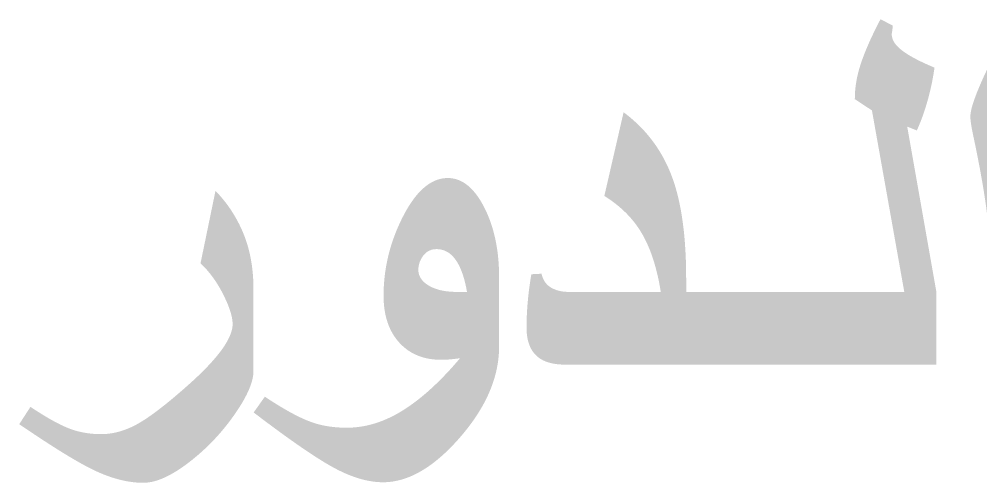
# Model space of a CAD drawing. Header units: metres. Extents: x -24.2 to 51.5, y -28.6 to 30.1.
# Drawn here: x -5.97 to -0.55, y -26.03 to -23.41 of the extents above; entities that cross this region are included whole.
import ezdxf

# ---------------------------------------------------------------- set-up
doc = ezdxf.new("R2010")
doc.units = ezdxf.units.M
doc.layers.add('GF-TEXT-PDF', color=200, linetype='Continuous')

msp = doc.modelspace()

# ---------------------------------------------------------------- hatches: boundary and pattern name
at = {"layer": 'GF-TEXT-PDF', "true_color": 0xb82e00}
for points in [[(-0.7965, -25.3597), (-1.6263, -25.3597), (-1.6263, -24.9494), (-0.9776, -24.9494), (-1.1601, -23.9253), (-1.2567, -23.8617), (-1.2566, -23.8523), (-1.2564, -23.843), (-1.256, -23.8336), (-1.2555, -23.8243), (-1.2548, -23.8149), (-1.254, -23.8055), (-1.253, -23.7961), (-1.2519, -23.7867), (-1.2506, -23.7773), (-1.2491, -23.7679), (-1.2476, -23.7584), (-1.2458, -23.749), (-1.244, -23.7396), (-1.2419, -23.7301), (-1.2397, -23.7207), (-1.2374, -23.7112), (-1.2349, -23.7017), (-1.2323, -23.6923), (-1.2295, -23.6828), (-1.2265, -23.6732), (-1.2234, -23.6634), (-1.2201, -23.6535), (-1.2166, -23.6435), (-1.213, -23.6333), (-1.2092, -23.6229), (-1.2052, -23.6124), (-1.201, -23.6017), (-1.1967, -23.5909), (-1.1922, -23.58), (-1.1876, -23.5688), (-1.1827, -23.5576), (-1.1778, -23.5462), (-1.1726, -23.5346), (-1.1673, -23.5229), (-1.1618, -23.511), (-1.1561, -23.499), (-1.1503, -23.4868), (-1.1443, -23.4745), (-1.1382, -23.462), (-1.1318, -23.4494), (-1.1253, -23.4366), (-1.1187, -23.4237), (-1.1118, -23.4106), (-1.0424, -23.4466), (-1.0427, -23.4514), (-1.0434, -23.4586), (-1.0446, -23.4682), (-1.0463, -23.4802), (-1.0485, -23.4946), (-1.0481, -23.5022), (-1.047, -23.5098), (-1.0451, -23.5173), (-1.0425, -23.5248), (-1.0391, -23.5322), (-1.035, -23.5397), (-1.0301, -23.5471), (-1.0245, -23.5544), (-1.0181, -23.5617), (-1.011, -23.569), (-1.0031, -23.5763), (-0.9945, -23.5835), (-0.9851, -23.5906), (-0.9797, -23.5947), (-0.9739, -23.5987), (-0.9678, -23.6028), (-0.9614, -23.607), (-0.9548, -23.6112), (-0.9478, -23.6154), (-0.9405, -23.6196), (-0.933, -23.624), (-0.9251, -23.6283), (-0.9169, -23.6327), (-0.9084, -23.6371), (-0.8997, -23.6416), (-0.8906, -23.6461), (-0.8812, -23.6507), (-0.8715, -23.6552), (-0.8615, -23.6599), (-0.8512, -23.6646), (-0.8407, -23.6693), (-0.8298, -23.674), (-0.8186, -23.6788), (-0.8071, -23.6837), (-0.8085, -23.6933), (-0.8099, -23.703), (-0.8115, -23.7126), (-0.813, -23.7223), (-0.8147, -23.7319), (-0.8164, -23.7414), (-0.8182, -23.751), (-0.82, -23.7605), (-0.8219, -23.77), (-0.8239, -23.7795), (-0.8259, -23.7889), (-0.828, -23.7984), (-0.8302, -23.8078), (-0.8324, -23.8172), (-0.8347, -23.8265), (-0.837, -23.8359), (-0.8395, -23.8452), (-0.8419, -23.8545), (-0.8445, -23.8638), (-0.8471, -23.873), (-0.85, -23.8832), (-0.853, -23.8933), (-0.8561, -23.9033), (-0.8592, -23.9131), (-0.8623, -23.9229), (-0.8654, -23.9325), (-0.8686, -23.9419), (-0.8719, -23.9513), (-0.8752, -23.9605), (-0.8785, -23.9696), (-0.8819, -23.9786), (-0.8853, -23.9875), (-0.8888, -23.9963), (-0.8923, -24.0049), (-0.8958, -24.0134), (-0.8994, -24.0218), (-0.903, -24.03), (-0.9067, -24.0382), (-0.961, -24.0169), (-0.7965, -24.9494)], [(-0.2519, -24.9218), (-0.2519, -24.933), (-0.2521, -24.944), (-0.2524, -24.955), (-0.2528, -24.9659), (-0.2533, -24.9768), (-0.2539, -24.9875), (-0.2546, -24.9982), (-0.2554, -25.0088), (-0.2563, -25.0193), (-0.2574, -25.0297), (-0.2585, -25.0401), (-0.2598, -25.0503), (-0.2612, -25.0605), (-0.2627, -25.0706), (-0.2643, -25.0806), (-0.266, -25.0906), (-0.2678, -25.1004), (-0.2697, -25.1102), (-0.2717, -25.1199), (-0.2739, -25.1295), (-0.2761, -25.139), (-0.2785, -25.1485), (-0.281, -25.1579), (-0.2836, -25.1671), (-0.2863, -25.1765), (-0.2892, -25.1862), (-0.2924, -25.1961), (-0.2958, -25.2062), (-0.2993, -25.2167), (-0.3031, -25.2274), (-0.307, -25.2384), (-0.3112, -25.2496), (-0.3156, -25.2611), (-0.3202, -25.2729), (-0.325, -25.2849), (-0.3299, -25.2972), (-0.3351, -25.3097), (-0.3405, -25.3226), (-0.3461, -25.3356), (-0.3519, -25.349), (-0.358, -25.3626), (-0.3642, -25.3765), (-0.3706, -25.3906), (-0.3772, -25.405), (-0.384, -25.4197), (-0.3911, -25.4347), (-0.3983, -25.4499), (-0.4058, -25.4653), (-0.4963, -25.4291), (-0.4933, -25.4131), (-0.4905, -25.3974), (-0.4878, -25.3819), (-0.4852, -25.3667), (-0.4828, -25.3517), (-0.4804, -25.337), (-0.4782, -25.3226), (-0.4762, -25.3083), (-0.4742, -25.2944), (-0.4724, -25.2807), (-0.4707, -25.2672), (-0.4691, -25.254), (-0.4677, -25.241), (-0.4664, -25.2283), (-0.4652, -25.2159), (-0.4641, -25.2037), (-0.4631, -25.1917), (-0.4623, -25.18), (-0.4616, -25.1686), (-0.4611, -25.1574), (-0.4606, -25.1464), (-0.4603, -25.1357), (-0.4601, -25.1253), (-0.4601, -25.1151), (-0.4601, -25.1073), (-0.4602, -25.0991), (-0.4603, -25.0907), (-0.4605, -25.082), (-0.4607, -25.073), (-0.461, -25.0637), (-0.4613, -25.054), (-0.4617, -25.0441), (-0.4622, -25.0339), (-0.4627, -25.0234), (-0.4632, -25.0126), (-0.4638, -25.0015), (-0.4645, -24.9901), (-0.4652, -24.9783), (-0.466, -24.9663), (-0.4668, -24.954), (-0.4676, -24.9414), (-0.4686, -24.9285), (-0.4695, -24.9153), (-0.4705, -24.9018), (-0.4716, -24.888), (-0.4727, -24.8739), (-0.4739, -24.8595), (-0.4752, -24.8448), (-0.4764, -24.83), (-0.4777, -24.8151), (-0.479, -24.8003), (-0.4804, -24.7855), (-0.4818, -24.7707), (-0.4832, -24.756), (-0.4846, -24.7412), (-0.486, -24.7265), (-0.4875, -24.7117), (-0.489, -24.697), (-0.4906, -24.6823), (-0.4921, -24.6676), (-0.4937, -24.6529), (-0.4953, -24.6382), (-0.497, -24.6236), (-0.4986, -24.6089), (-0.5003, -24.5943), (-0.502, -24.5797), (-0.5038, -24.5651), (-0.5055, -24.5505), (-0.5073, -24.5359), (-0.5091, -24.5214), (-0.511, -24.5068), (-0.5129, -24.4923), (-0.5148, -24.4776), (-0.5168, -24.4627), (-0.519, -24.4476), (-0.5212, -24.4323), (-0.5235, -24.4167), (-0.526, -24.4009), (-0.5285, -24.3848), (-0.5311, -24.3686), (-0.5339, -24.352), (-0.5367, -24.3353), (-0.5396, -24.3183), (-0.5427, -24.3011), (-0.5458, -24.2836), (-0.549, -24.266), (-0.5523, -24.248), (-0.5558, -24.2299), (-0.5593, -24.2115), (-0.5629, -24.1929), (-0.5667, -24.1741), (-0.5705, -24.155), (-0.5744, -24.1357), (-0.5784, -24.1161), (-0.5826, -24.0963), (-0.5868, -24.0763), (-0.5897, -24.0626), (-0.5923, -24.0496), (-0.5947, -24.0374), (-0.5968, -24.0258), (-0.5987, -24.015), (-0.6004, -24.005), (-0.6017, -23.9957), (-0.6029, -23.9871), (-0.6038, -23.9792), (-0.6044, -23.9721), (-0.6048, -23.9657), (-0.6049, -23.9601), (-0.6047, -23.9543), (-0.6042, -23.9481), (-0.6034, -23.9415), (-0.6023, -23.9344), (-0.6008, -23.9268), (-0.5991, -23.9188), (-0.597, -23.9104), (-0.5945, -23.9015), (-0.5918, -23.8921), (-0.5887, -23.8823), (-0.5853, -23.872), (-0.5816, -23.8613), (-0.5775, -23.8501), (-0.5732, -23.8385), (-0.5685, -23.8264), (-0.5635, -23.8138), (-0.5581, -23.8008), (-0.5542, -23.7914), (-0.5501, -23.7817), (-0.5458, -23.7719), (-0.5415, -23.762), (-0.537, -23.7519), (-0.5324, -23.7416), (-0.5276, -23.7311), (-0.5228, -23.7205), (-0.5177, -23.7098), (-0.5126, -23.6988), (-0.5073, -23.6877), (-0.5019, -23.6764), (-0.4964, -23.665), (-0.4907, -23.6534), (-0.4849, -23.6416), (-0.479, -23.6297), (-0.4729, -23.6176), (-0.4668, -23.6053), (-0.4604, -23.5929), (-0.454, -23.5803), (-0.4474, -23.5675), (-0.4407, -23.5546), (-0.4339, -23.5415), (-0.4269, -23.5283), (-0.3364, -24.0627), (-0.3323, -24.088), (-0.3283, -24.113), (-0.3244, -24.1377), (-0.3206, -24.1621), (-0.3169, -24.1863), (-0.3134, -24.2101), (-0.3099, -24.2337), (-0.3065, -24.257), (-0.3033, -24.28), (-0.3001, -24.3027), (-0.2971, -24.3252), (-0.2941, -24.3473), (-0.2913, -24.3692), (-0.2885, -24.3908), (-0.2859, -24.4121), (-0.2834, -24.4331), (-0.281, -24.4539), (-0.2787, -24.4744), (-0.2764, -24.4945), (-0.2743, -24.5144), (-0.2723, -24.534), (-0.2704, -24.5534), (-0.2687, -24.5724), (-0.267, -24.5912), (-0.2657, -24.6055), (-0.2646, -24.6198), (-0.2634, -24.634), (-0.2624, -24.6482), (-0.2613, -24.6623), (-0.2604, -24.6764), (-0.2594, -24.6904), (-0.2586, -24.7044), (-0.2578, -24.7183), (-0.257, -24.7322), (-0.2563, -24.7461), (-0.2556, -24.7599), (-0.255, -24.7736), (-0.2545, -24.7873), (-0.254, -24.801), (-0.2536, -24.8146), (-0.2532, -24.8282), (-0.2528, -24.8417), (-0.2525, -24.8552), (-0.2523, -24.8686), (-0.2521, -24.882), (-0.252, -24.8953), (-0.2519, -24.9086)], [(-2.2082, -25.3597), (-2.8916, -25.3597), (-2.9032, -25.3596), (-2.9144, -25.3591), (-2.9253, -25.3584), (-2.9359, -25.3574), (-2.9462, -25.3561), (-2.9561, -25.3544), (-2.9657, -25.3525), (-2.975, -25.3503), (-2.984, -25.3478), (-2.9926, -25.3451), (-3.0009, -25.342), (-3.0089, -25.3386), (-3.0166, -25.3349), (-3.0239, -25.331), (-3.0309, -25.3267), (-3.0376, -25.3222), (-3.044, -25.3173), (-3.0503, -25.312), (-3.0563, -25.3064), (-3.062, -25.3004), (-3.0674, -25.2942), (-3.0724, -25.2876), (-3.0771, -25.2806), (-3.0815, -25.2734), (-3.0855, -25.2658), (-3.0893, -25.2579), (-3.0927, -25.2496), (-3.0957, -25.2411), (-3.0985, -25.2322), (-3.1009, -25.223), (-3.103, -25.2135), (-3.1048, -25.2036), (-3.1063, -25.1934), (-3.1074, -25.1829), (-3.1082, -25.1721), (-3.1087, -25.1609), (-3.1089, -25.1494), (-3.1088, -25.1405), (-3.1088, -25.1315), (-3.1086, -25.1224), (-3.1084, -25.1132), (-3.1081, -25.1039), (-3.1078, -25.0945), (-3.1074, -25.085), (-3.1069, -25.0754), (-3.1064, -25.0657), (-3.1059, -25.0559), (-3.1052, -25.0461), (-3.1045, -25.0361), (-3.1038, -25.0261), (-3.103, -25.0159), (-3.1021, -25.0057), (-3.1012, -24.996), (-3.1003, -24.9864), (-3.0993, -24.9767), (-3.0983, -24.967), (-3.0972, -24.9573), (-3.096, -24.9476), (-3.0949, -24.9379), (-3.0936, -24.9281), (-3.0923, -24.9184), (-3.091, -24.9086), (-3.0895, -24.8988), (-3.0881, -24.8891), (-3.0866, -24.8793), (-3.085, -24.8695), (-3.0834, -24.8596), (-3.0817, -24.8498), (-3.0244, -24.8468), (-3.022, -24.8563), (-3.019, -24.8653), (-3.0156, -24.8738), (-3.0117, -24.8819), (-3.0073, -24.8895), (-3.0025, -24.8966), (-2.9971, -24.9032), (-2.9913, -24.9093), (-2.985, -24.915), (-2.9781, -24.9202), (-2.9708, -24.9249), (-2.9632, -24.9291), (-2.9552, -24.933), (-2.9469, -24.9364), (-2.9384, -24.9395), (-2.9295, -24.9421), (-2.9204, -24.9443), (-2.911, -24.9461), (-2.9013, -24.9476), (-2.8913, -24.9486), (-2.8811, -24.9492), (-2.8705, -24.9494), (-2.3516, -24.9494), (-2.3545, -24.9312), (-2.3577, -24.9132), (-2.361, -24.8956), (-2.3645, -24.8783), (-2.3682, -24.8613), (-2.3721, -24.8446), (-2.3762, -24.8283), (-2.3804, -24.8122), (-2.3848, -24.7964), (-2.3894, -24.781), (-2.3941, -24.7658), (-2.3991, -24.751), (-2.4042, -24.7364), (-2.4095, -24.7222), (-2.415, -24.7083), (-2.4206, -24.6947), (-2.4264, -24.6814), (-2.4325, -24.6684), (-2.4386, -24.6557), (-2.445, -24.6433), (-2.4515, -24.6312), (-2.4583, -24.6195), (-2.4652, -24.608), (-2.4722, -24.5968), (-2.4783, -24.5878), (-2.4845, -24.5788), (-2.4908, -24.5699), (-2.4974, -24.5612), (-2.5042, -24.5525), (-2.5112, -24.544), (-2.5184, -24.5355), (-2.5257, -24.5272), (-2.5333, -24.5189), (-2.541, -24.5108), (-2.549, -24.5027), (-2.5571, -24.4948), (-2.5654, -24.487), (-2.574, -24.4793), (-2.5827, -24.4717), (-2.5916, -24.4641), (-2.6007, -24.4567), (-2.61, -24.4494), (-2.6195, -24.4422), (-2.6292, -24.4351), (-2.6391, -24.4281), (-2.6491, -24.4213), (-2.6594, -24.4145), (-2.6699, -24.4078), (-2.5613, -23.9356), (-2.5451, -23.9479), (-2.5294, -23.9605), (-2.514, -23.9735), (-2.4991, -23.9867), (-2.4845, -24.0002), (-2.4704, -24.014), (-2.4566, -24.0281), (-2.4432, -24.0424), (-2.4303, -24.0571), (-2.4177, -24.0721), (-2.4056, -24.0873), (-2.3938, -24.1029), (-2.3824, -24.1187), (-2.3715, -24.1349), (-2.3609, -24.1513), (-2.3507, -24.168), (-2.3409, -24.185), (-2.3316, -24.2024), (-2.3226, -24.22), (-2.314, -24.2379), (-2.3058, -24.256), (-2.298, -24.2745), (-2.2907, -24.2933), (-2.2837, -24.3124), (-2.2775, -24.3303), (-2.2716, -24.3487), (-2.266, -24.3677), (-2.2606, -24.387), (-2.2555, -24.4069), (-2.2507, -24.4273), (-2.2461, -24.4481), (-2.2418, -24.4694), (-2.2377, -24.4912), (-2.2339, -24.5135), (-2.2304, -24.5363), (-2.2271, -24.5595), (-2.2241, -24.5832), (-2.2213, -24.6074), (-2.2188, -24.6321), (-2.2166, -24.6573), (-2.2147, -24.6829), (-2.213, -24.7091), (-2.2115, -24.7357), (-2.2103, -24.7628), (-2.2094, -24.7904), (-2.2088, -24.8184), (-2.2084, -24.847), (-2.2082, -24.876)], [(-4.6495, -25.3959), (-4.6497, -25.4037), (-4.6503, -25.4117), (-4.6512, -25.4199), (-4.6525, -25.4283), (-4.6541, -25.4369), (-4.6561, -25.4457), (-4.6585, -25.4547), (-4.6613, -25.4639), (-4.6644, -25.4733), (-4.6679, -25.483), (-4.6717, -25.4928), (-4.6759, -25.5029), (-4.6805, -25.5131), (-4.6855, -25.5236), (-4.6908, -25.5342), (-4.6965, -25.5451), (-4.7025, -25.5562), (-4.7089, -25.5675), (-4.7157, -25.579), (-4.7229, -25.5907), (-4.7304, -25.6026), (-4.7383, -25.6147), (-4.7465, -25.627), (-4.7551, -25.6396), (-4.764, -25.6521), (-4.773, -25.6646), (-4.7821, -25.6768), (-4.7913, -25.689), (-4.8007, -25.701), (-4.8102, -25.7129), (-4.8198, -25.7246), (-4.8296, -25.7362), (-4.8394, -25.7477), (-4.8494, -25.759), (-4.8595, -25.7702), (-4.8698, -25.7812), (-4.8802, -25.7921), (-4.8907, -25.8029), (-4.9013, -25.8135), (-4.912, -25.824), (-4.9229, -25.8343), (-4.9339, -25.8445), (-4.945, -25.8546), (-4.9563, -25.8645), (-4.9677, -25.8743), (-4.9792, -25.8839), (-4.9908, -25.8934), (-5.0025, -25.9028), (-5.0155, -25.9129), (-5.0284, -25.9226), (-5.0411, -25.9318), (-5.0536, -25.9406), (-5.066, -25.949), (-5.0782, -25.9569), (-5.0902, -25.9645), (-5.1021, -25.9715), (-5.1139, -25.9782), (-5.1254, -25.9844), (-5.1369, -25.9902), (-5.1481, -25.9956), (-5.1592, -26.0005), (-5.1702, -26.0051), (-5.181, -26.0091), (-5.1916, -26.0128), (-5.2021, -26.016), (-5.2124, -26.0188), (-5.2226, -26.0212), (-5.2326, -26.0231), (-5.2425, -26.0246), (-5.2522, -26.0257), (-5.2617, -26.0263), (-5.2711, -26.0265), (-5.2822, -26.0264), (-5.2933, -26.026), (-5.3046, -26.0254), (-5.3159, -26.0245), (-5.3272, -26.0233), (-5.3387, -26.0219), (-5.3502, -26.0202), (-5.3618, -26.0183), (-5.3734, -26.0161), (-5.3851, -26.0136), (-5.3969, -26.0109), (-5.4087, -26.0079), (-5.4207, -26.0047), (-5.4326, -26.0012), (-5.4447, -25.9975), (-5.4568, -25.9935), (-5.469, -25.9892), (-5.4812, -25.9847), (-5.4936, -25.9799), (-5.506, -25.9749), (-5.5184, -25.9696), (-5.5309, -25.964), (-5.5435, -25.9582), (-5.5562, -25.9521), (-5.5675, -25.9466), (-5.5794, -25.9406), (-5.5917, -25.9341), (-5.6046, -25.9272), (-5.618, -25.9199), (-5.6319, -25.9121), (-5.6464, -25.9039), (-5.6613, -25.8952), (-5.6768, -25.8861), (-5.6928, -25.8766), (-5.7093, -25.8666), (-5.7263, -25.8561), (-5.7438, -25.8452), (-5.7619, -25.8339), (-5.7805, -25.8221), (-5.7996, -25.8099), (-5.8192, -25.7972), (-5.8394, -25.7841), (-5.86, -25.7706), (-5.8812, -25.7566), (-5.9029, -25.7421), (-5.9251, -25.7272), (-5.9478, -25.7119), (-5.9711, -25.6961), (-5.9077, -25.5981), (-5.8965, -25.6055), (-5.8855, -25.6128), (-5.8746, -25.6198), (-5.8639, -25.6266), (-5.8534, -25.6332), (-5.8431, -25.6397), (-5.833, -25.6459), (-5.8231, -25.6519), (-5.8133, -25.6577), (-5.8037, -25.6633), (-5.7943, -25.6687), (-5.7851, -25.6739), (-5.7761, -25.6789), (-5.7673, -25.6837), (-5.7586, -25.6882), (-5.7501, -25.6926), (-5.7419, -25.6968), (-5.7338, -25.7008), (-5.7258, -25.7045), (-5.7181, -25.7081), (-5.7105, -25.7114), (-5.7032, -25.7146), (-5.696, -25.7175), (-5.689, -25.7203), (-5.6802, -25.7235), (-5.6713, -25.7266), (-5.6624, -25.7295), (-5.6534, -25.7322), (-5.6444, -25.7348), (-5.6352, -25.7371), (-5.626, -25.7393), (-5.6167, -25.7413), (-5.6073, -25.7432), (-5.5979, -25.7449), (-5.5883, -25.7463), (-5.5787, -25.7477), (-5.5691, -25.7488), (-5.5593, -25.7498), (-5.5495, -25.7506), (-5.5396, -25.7512), (-5.5296, -25.7516), (-5.5196, -25.7519), (-5.5094, -25.752), (-5.5004, -25.7519), (-5.4913, -25.7515), (-5.4823, -25.751), (-5.4732, -25.7502), (-5.4642, -25.7492), (-5.4551, -25.748), (-5.4461, -25.7465), (-5.437, -25.7449), (-5.428, -25.743), (-5.4189, -25.7409), (-5.4099, -25.7385), (-5.4008, -25.736), (-5.3918, -25.7332), (-5.3827, -25.7302), (-5.3737, -25.727), (-5.3646, -25.7235), (-5.3556, -25.7199), (-5.3465, -25.716), (-5.3375, -25.7119), (-5.3284, -25.7075), (-5.3194, -25.703), (-5.3103, -25.6982), (-5.3013, -25.6932), (-5.2924, -25.6881), (-5.2834, -25.6827), (-5.2741, -25.677), (-5.2645, -25.6708), (-5.2546, -25.6644), (-5.2445, -25.6575), (-5.2341, -25.6504), (-5.2235, -25.6428), (-5.2126, -25.635), (-5.2014, -25.6267), (-5.19, -25.6182), (-5.1783, -25.6092), (-5.1664, -25.6), (-5.1541, -25.5903), (-5.1417, -25.5804), (-5.1289, -25.57), (-5.1159, -25.5594), (-5.1027, -25.5483), (-5.0892, -25.537), (-5.0754, -25.5252), (-5.0613, -25.5131), (-5.047, -25.5007), (-5.0325, -25.4879), (-5.0176, -25.4748), (-4.9972, -25.4564), (-4.9776, -25.4384), (-4.9589, -25.4207), (-4.9411, -25.4033), (-4.9242, -25.3864), (-4.9081, -25.3698), (-4.8929, -25.3535), (-4.8785, -25.3376), (-4.865, -25.322), (-4.8524, -25.3068), (-4.8407, -25.292), (-4.8298, -25.2775), (-4.8198, -25.2634), (-4.8107, -25.2496), (-4.8024, -25.2362), (-4.795, -25.2231), (-4.7885, -25.2104), (-4.7829, -25.1981), (-4.7781, -25.1861), (-4.7742, -25.1744), (-4.7711, -25.1631), (-4.7689, -25.1522), (-4.7676, -25.1416), (-4.7672, -25.1314), (-4.7674, -25.1242), (-4.7679, -25.1167), (-4.7687, -25.109), (-4.7699, -25.101), (-4.7714, -25.0927), (-4.7732, -25.0842), (-4.7754, -25.0754), (-4.7779, -25.0664), (-4.7807, -25.0571), (-4.7839, -25.0475), (-4.7874, -25.0377), (-4.7913, -25.0276), (-4.7954, -25.0172), (-4.7999, -25.0066), (-4.8048, -24.9958), (-4.81, -24.9846), (-4.8155, -24.9732), (-4.82, -24.964), (-4.8247, -24.9549), (-4.8294, -24.946), (-4.8343, -24.9371), (-4.8392, -24.9284), (-4.8441, -24.9199), (-4.8492, -24.9114), (-4.8544, -24.9031), (-4.8596, -24.8949), (-4.8649, -24.8869), (-4.8703, -24.879), (-4.8758, -24.8712), (-4.8814, -24.8635), (-4.8871, -24.856), (-4.8928, -24.8486), (-4.8986, -24.8414), (-4.9045, -24.8342), (-4.9105, -24.8272), (-4.9166, -24.8204), (-4.9228, -24.8136), (-4.929, -24.807), (-4.9353, -24.8005), (-4.9417, -24.7942), (-4.9482, -24.788), (-4.8638, -24.3791), (-4.8553, -24.388), (-4.847, -24.3969), (-4.8388, -24.406), (-4.8309, -24.4152), (-4.823, -24.4245), (-4.8154, -24.4339), (-4.8079, -24.4434), (-4.8006, -24.453), (-4.7934, -24.4628), (-4.7864, -24.4726), (-4.7795, -24.4826), (-4.7729, -24.4926), (-4.7663, -24.5028), (-4.76, -24.5131), (-4.7538, -24.5235), (-4.7478, -24.534), (-4.7419, -24.5446), (-4.7362, -24.5554), (-4.7306, -24.5662), (-4.7253, -24.5771), (-4.72, -24.5882), (-4.715, -24.5994), (-4.7101, -24.6106), (-4.7054, -24.622), (-4.7008, -24.6335), (-4.6964, -24.6452), (-4.6923, -24.6569), (-4.6883, -24.6688), (-4.6845, -24.6809), (-4.6809, -24.693), (-4.6775, -24.7053), (-4.6743, -24.7177), (-4.6713, -24.7303), (-4.6685, -24.743), (-4.6659, -24.7558), (-4.6635, -24.7687), (-4.6613, -24.7818), (-4.6592, -24.795), (-4.6574, -24.8083), (-4.6557, -24.8218), (-4.6543, -24.8354), (-4.653, -24.8492), (-4.652, -24.863), (-4.6511, -24.877), (-4.6504, -24.8911), (-4.6499, -24.9054), (-4.6496, -24.9198), (-4.6495, -24.9343)], [(-1.8043, -25.3597), (-2.2961, -25.3597), (-2.2961, -24.9494), (-1.8043, -24.9494)], [(-1.5262, -25.3597), (-2.018, -25.3597), (-2.018, -24.9494), (-1.5262, -24.9494)]]:
    msp.add_hatch(color=22, dxfattribs=at).paths.add_polyline_path(points)
h = msp.add_hatch(color=22, dxfattribs=at)
h.paths.add_polyline_path([(-3.2637, -25.2571), (-3.264, -25.2788), (-3.2652, -25.3003), (-3.2671, -25.3219), (-3.2698, -25.3435), (-3.2732, -25.365), (-3.2774, -25.3865), (-3.2824, -25.408), (-3.2881, -25.4295), (-3.2946, -25.4509), (-3.3019, -25.4723), (-3.3099, -25.4937), (-3.3187, -25.5151), (-3.3283, -25.5365), (-3.3386, -25.5578), (-3.3497, -25.5791), (-3.3616, -25.6004), (-3.3742, -25.6217), (-3.3876, -25.643), (-3.4017, -25.6642), (-3.4166, -25.6854), (-3.4323, -25.7066), (-3.4487, -25.7278), (-3.4659, -25.7489), (-3.4839, -25.7701), (-3.5023, -25.7907), (-3.5206, -25.8105), (-3.5389, -25.8295), (-3.5572, -25.8475), (-3.5754, -25.8647), (-3.5937, -25.8809), (-3.6119, -25.8963), (-3.6301, -25.9109), (-3.6483, -25.9245), (-3.6664, -25.9373), (-3.6846, -25.9491), (-3.7027, -25.9601), (-3.7208, -25.9703), (-3.7388, -25.9795), (-3.7569, -25.9879), (-3.7749, -25.9954), (-3.7929, -26.002), (-3.8109, -26.0077), (-3.8289, -26.0125), (-3.8468, -26.0165), (-3.8647, -26.0196), (-3.8827, -26.0218), (-3.9005, -26.0231), (-3.9184, -26.0235), (-3.9289, -26.0234), (-3.9394, -26.023), (-3.9501, -26.0223), (-3.9608, -26.0213), (-3.9716, -26.0201), (-3.9825, -26.0185), (-3.9934, -26.0167), (-4.0045, -26.0147), (-4.0156, -26.0123), (-4.0268, -26.0097), (-4.0381, -26.0068), (-4.0495, -26.0036), (-4.0609, -26.0001), (-4.0724, -25.9964), (-4.0841, -25.9924), (-4.0957, -25.9881), (-4.1075, -25.9835), (-4.1194, -25.9787), (-4.1313, -25.9736), (-4.1433, -25.9682), (-4.1554, -25.9625), (-4.1676, -25.9566), (-4.1799, -25.9503), (-4.1922, -25.9438), (-4.2049, -25.9369), (-4.2181, -25.9295), (-4.2318, -25.9215), (-4.2462, -25.913), (-4.261, -25.9039), (-4.2765, -25.8943), (-4.2924, -25.8842), (-4.309, -25.8736), (-4.326, -25.8623), (-4.3437, -25.8506), (-4.3619, -25.8383), (-4.3806, -25.8255), (-4.3999, -25.8122), (-4.4197, -25.7983), (-4.4401, -25.7838), (-4.4611, -25.7689), (-4.4826, -25.7534), (-4.5046, -25.7373), (-4.5272, -25.7207), (-4.5504, -25.7036), (-4.5741, -25.686), (-4.5984, -25.6678), (-4.6232, -25.649), (-4.6486, -25.6298), (-4.5852, -25.5408), (-4.5717, -25.5497), (-4.5585, -25.5584), (-4.5454, -25.5668), (-4.5325, -25.575), (-4.5199, -25.5829), (-4.5074, -25.5905), (-4.4952, -25.598), (-4.4831, -25.6051), (-4.4713, -25.612), (-4.4596, -25.6187), (-4.4482, -25.6251), (-4.437, -25.6313), (-4.426, -25.6372), (-4.4151, -25.6428), (-4.4045, -25.6482), (-4.3941, -25.6534), (-4.3839, -25.6583), (-4.3739, -25.663), (-4.3641, -25.6674), (-4.3545, -25.6715), (-4.3451, -25.6754), (-4.3359, -25.679), (-4.327, -25.6824), (-4.3182, -25.6856), (-4.3095, -25.6885), (-4.3008, -25.6913), (-4.2919, -25.694), (-4.2829, -25.6964), (-4.2738, -25.6988), (-4.2645, -25.701), (-4.2552, -25.703), (-4.2458, -25.7049), (-4.2362, -25.7066), (-4.2265, -25.7082), (-4.2167, -25.7096), (-4.2068, -25.7109), (-4.1968, -25.7121), (-4.1867, -25.713), (-4.1765, -25.7139), (-4.1661, -25.7145), (-4.1556, -25.7151), (-4.1451, -25.7155), (-4.1344, -25.7157), (-4.1236, -25.7158), (-4.1114, -25.7156), (-4.0992, -25.7152), (-4.087, -25.7145), (-4.0749, -25.7135), (-4.0627, -25.7122), (-4.0506, -25.7107), (-4.0385, -25.7088), (-4.0263, -25.7067), (-4.0142, -25.7043), (-4.0021, -25.7016), (-3.9901, -25.6986), (-3.978, -25.6954), (-3.9659, -25.6919), (-3.9539, -25.688), (-3.9418, -25.6839), (-3.9298, -25.6795), (-3.9178, -25.6749), (-3.9058, -25.6699), (-3.8938, -25.6647), (-3.8818, -25.6592), (-3.8698, -25.6534), (-3.8578, -25.6473), (-3.8459, -25.6409), (-3.8339, -25.6343), (-3.8198, -25.626), (-3.8057, -25.6174), (-3.7915, -25.6083), (-3.7773, -25.5988), (-3.763, -25.589), (-3.7487, -25.5787), (-3.7343, -25.568), (-3.7199, -25.5568), (-3.7055, -25.5453), (-3.691, -25.5334), (-3.6765, -25.5211), (-3.6619, -25.5083), (-3.6473, -25.4952), (-3.6327, -25.4816), (-3.618, -25.4676), (-3.6033, -25.4533), (-3.5885, -25.4385), (-3.5737, -25.4233), (-3.5588, -25.4077), (-3.5439, -25.3917), (-3.529, -25.3752), (-3.514, -25.3584), (-3.499, -25.3412), (-3.4839, -25.3235), (-3.4953, -25.3251), (-3.5063, -25.3265), (-3.5169, -25.3278), (-3.5272, -25.3289), (-3.5372, -25.3299), (-3.5468, -25.3307), (-3.556, -25.3314), (-3.5649, -25.3319), (-3.5735, -25.3323), (-3.5817, -25.3325), (-3.5895, -25.3326), (-3.6019, -25.3324), (-3.614, -25.3319), (-3.6259, -25.331), (-3.6376, -25.3299), (-3.6491, -25.3283), (-3.6604, -25.3265), (-3.6714, -25.3243), (-3.6823, -25.3218), (-3.6929, -25.3189), (-3.7034, -25.3157), (-3.7136, -25.3121), (-3.7236, -25.3082), (-3.7334, -25.304), (-3.743, -25.2995), (-3.7523, -25.2946), (-3.7615, -25.2893), (-3.7704, -25.2837), (-3.7792, -25.2778), (-3.7877, -25.2716), (-3.796, -25.265), (-3.8041, -25.2581), (-3.812, -25.2508), (-3.8197, -25.2432), (-3.8271, -25.2353), (-3.8343, -25.227), (-3.8412, -25.2186), (-3.8478, -25.2098), (-3.8541, -25.2009), (-3.8601, -25.1917), (-3.8657, -25.1822), (-3.8711, -25.1725), (-3.8762, -25.1626), (-3.8809, -25.1524), (-3.8854, -25.142), (-3.8895, -25.1313), (-3.8933, -25.1204), (-3.8968, -25.1093), (-3.9001, -25.0979), (-3.903, -25.0862), (-3.9056, -25.0743), (-3.9079, -25.0622), (-3.9099, -25.0498), (-3.9116, -25.0372), (-3.9129, -25.0244), (-3.914, -25.0113), (-3.9148, -24.9979), (-3.9152, -24.9843), (-3.9154, -24.9705), (-3.9152, -24.9517), (-3.9147, -24.9329), (-3.9138, -24.9142), (-3.9125, -24.8955), (-3.9109, -24.8769), (-3.9089, -24.8584), (-3.9065, -24.8399), (-3.9038, -24.8215), (-3.9007, -24.8031), (-3.8973, -24.7848), (-3.8935, -24.7666), (-3.8894, -24.7484), (-3.8848, -24.7302), (-3.88, -24.7121), (-3.8747, -24.6941), (-3.8691, -24.6762), (-3.8632, -24.6582), (-3.8568, -24.6404), (-3.8501, -24.6226), (-3.8431, -24.6049), (-3.8357, -24.5872), (-3.8279, -24.5696), (-3.8198, -24.552), (-3.8113, -24.5345), (-3.8018, -24.5159), (-3.7922, -24.4981), (-3.7825, -24.4811), (-3.7727, -24.4649), (-3.7628, -24.4495), (-3.7527, -24.4349), (-3.7426, -24.421), (-3.7323, -24.408), (-3.722, -24.3957), (-3.7115, -24.3842), (-3.7009, -24.3736), (-3.6902, -24.3637), (-3.6794, -24.3546), (-3.6685, -24.3463), (-3.6575, -24.3387), (-3.6463, -24.332), (-3.6351, -24.3261), (-3.6237, -24.321), (-3.6123, -24.3166), (-3.6007, -24.313), (-3.589, -24.3103), (-3.5772, -24.3083), (-3.5653, -24.3071), (-3.5533, -24.3067), (-3.5433, -24.307), (-3.5335, -24.3079), (-3.5237, -24.3093), (-3.5141, -24.3113), (-3.5046, -24.3139), (-3.4952, -24.317), (-3.486, -24.3207), (-3.4769, -24.325), (-3.4679, -24.3298), (-3.459, -24.3353), (-3.4503, -24.3413), (-3.4417, -24.3478), (-3.4332, -24.355), (-3.4248, -24.3627), (-3.4166, -24.3709), (-3.4085, -24.3798), (-3.4005, -24.3892), (-3.3926, -24.3992), (-3.3849, -24.4098), (-3.3773, -24.4209), (-3.3698, -24.4326), (-3.3625, -24.4449), (-3.3552, -24.4577), (-3.3481, -24.4712), (-3.3413, -24.485), (-3.3347, -24.499), (-3.3283, -24.5133), (-3.3223, -24.5279), (-3.3166, -24.5426), (-3.3112, -24.5576), (-3.3061, -24.5728), (-3.3012, -24.5883), (-3.2967, -24.604), (-3.2924, -24.62), (-3.2884, -24.6361), (-3.2848, -24.6526), (-3.2814, -24.6692), (-3.2783, -24.6861), (-3.2755, -24.7032), (-3.273, -24.7206), (-3.2708, -24.7382), (-3.2689, -24.756), (-3.2673, -24.7741), (-3.266, -24.7924), (-3.265, -24.8109), (-3.2642, -24.8297), (-3.2638, -24.8487), (-3.2637, -24.8679)])
h.paths.add_polyline_path([(-3.4447, -24.9494), (-3.4484, -24.9297), (-3.4523, -24.9108), (-3.4566, -24.8928), (-3.4612, -24.8756), (-3.4661, -24.8593), (-3.4713, -24.8438), (-3.4768, -24.8291), (-3.4826, -24.8153), (-3.4887, -24.8023), (-3.4951, -24.7901), (-3.5018, -24.7788), (-3.5088, -24.7683), (-3.5161, -24.7587), (-3.5238, -24.7499), (-3.5317, -24.7419), (-3.5399, -24.7348), (-3.5484, -24.7285), (-3.5573, -24.7231), (-3.5664, -24.7185), (-3.5759, -24.7147), (-3.5856, -24.7118), (-3.5957, -24.7097), (-3.606, -24.7084), (-3.6167, -24.708), (-3.6268, -24.7085), (-3.6365, -24.7098), (-3.6458, -24.7121), (-3.6545, -24.7153), (-3.6628, -24.7193), (-3.6707, -24.7243), (-3.678, -24.7302), (-3.6849, -24.737), (-3.6914, -24.7447), (-3.6972, -24.753), (-3.7024, -24.7614), (-3.7069, -24.77), (-3.7106, -24.7787), (-3.7137, -24.7876), (-3.7162, -24.7967), (-3.7179, -24.8059), (-3.7189, -24.8153), (-3.7193, -24.8249), (-3.7188, -24.8338), (-3.7176, -24.8424), (-3.7155, -24.8507), (-3.7126, -24.8588), (-3.7089, -24.8667), (-3.7044, -24.8742), (-3.699, -24.8815), (-3.6928, -24.8886), (-3.6857, -24.8954), (-3.6779, -24.9019), (-3.6692, -24.9082), (-3.6597, -24.9142), (-3.6525, -24.9182), (-3.6451, -24.922), (-3.6374, -24.9255), (-3.6295, -24.9288), (-3.6213, -24.9318), (-3.6128, -24.9346), (-3.6041, -24.9372), (-3.5951, -24.9395), (-3.5858, -24.9416), (-3.5763, -24.9434), (-3.5664, -24.945), (-3.5564, -24.9463), (-3.546, -24.9474), (-3.5354, -24.9483), (-3.5246, -24.9489), (-3.5134, -24.9493), (-3.502, -24.9494)])

doc.saveas('drawing.dxf')
